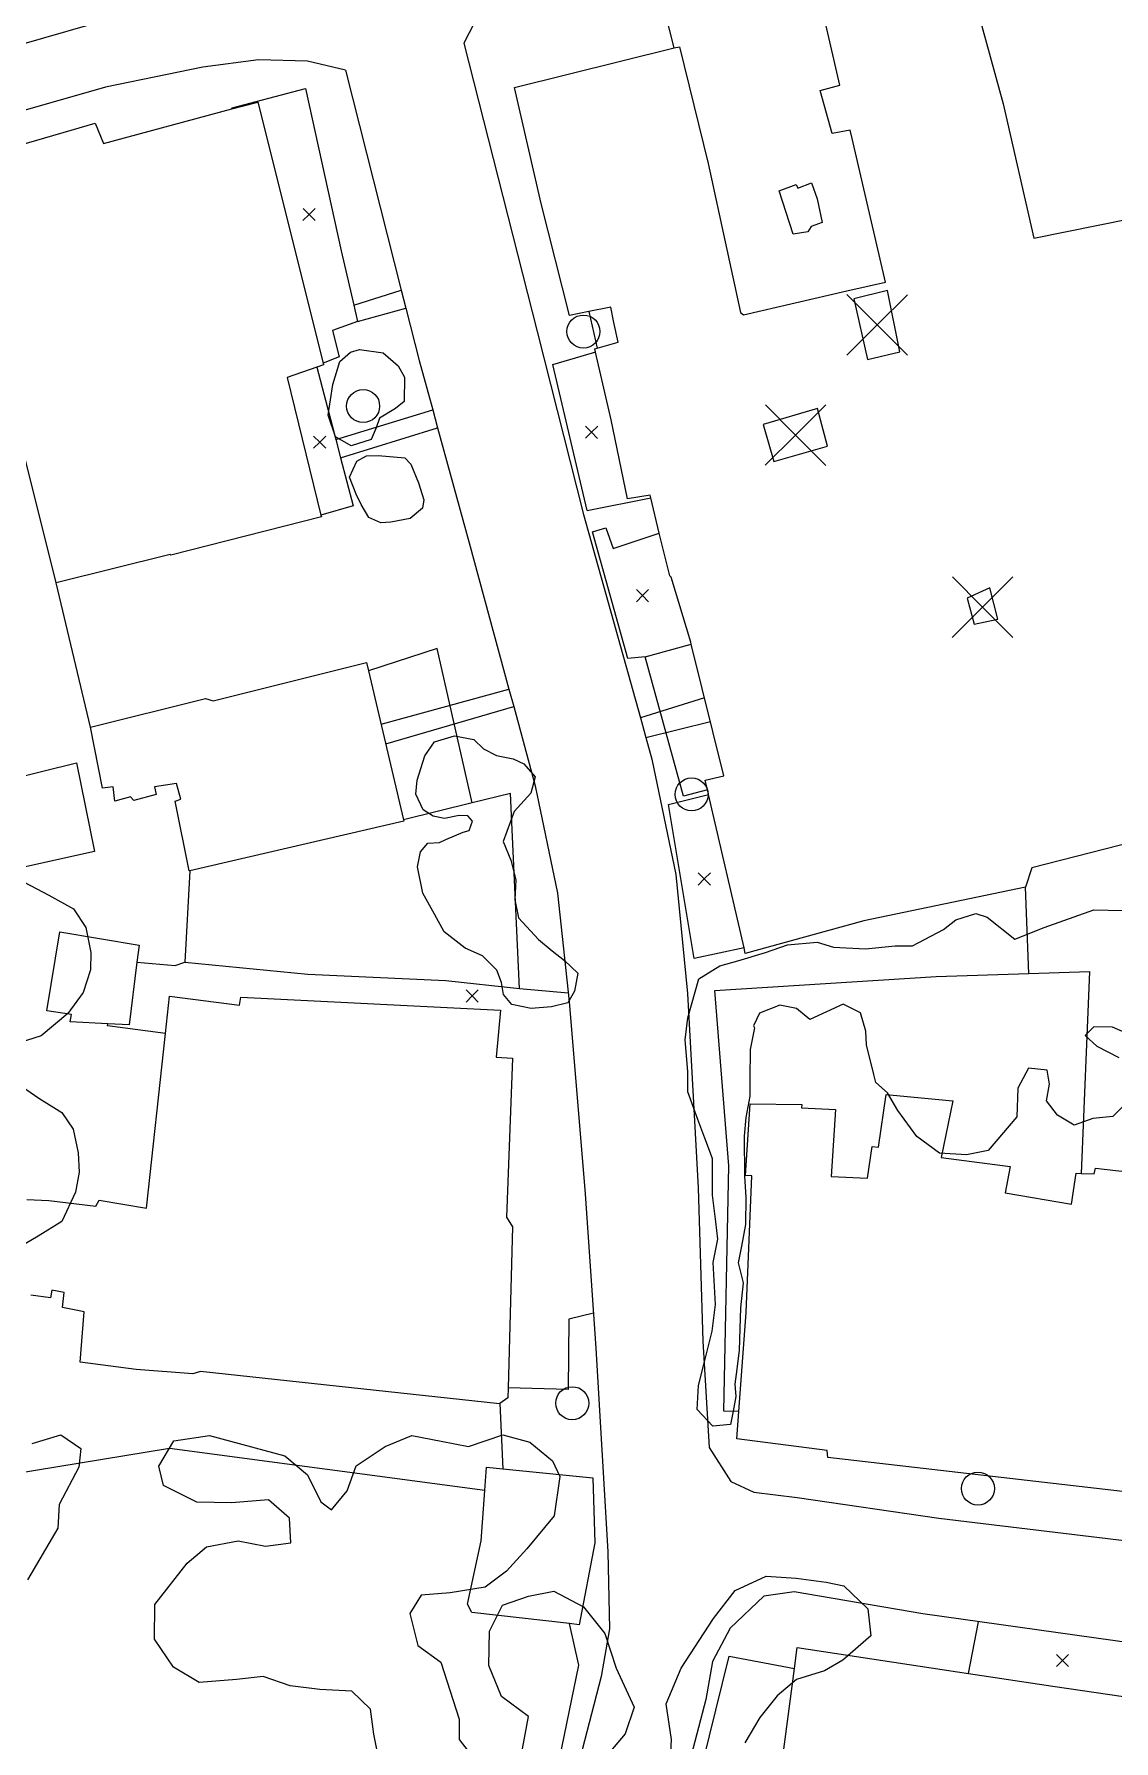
# Model space of a CAD drawing. Header units: metres. Extents: x 4652992 to 4879070, y 2074171 to 2309877.
# Drawn here: x 4653859.2 to 4653909.6, y 2307714.5 to 2307794.2 of the extents above; entities that cross this region are included whole.
import ezdxf

# ---------------------------------------------------------------- set-up
doc = ezdxf.new("R2010")
doc.units = ezdxf.units.M
doc.header["$MEASUREMENT"] = 0
doc.linetypes.add('DGN Style 2', pattern=[66.27138, 39.762828, -26.508552])
doc.linetypes.add('DGN Style 3', pattern=[92.779933, 66.271381, -26.508552])
doc.layers.get('0').update_dxf_attribs({"color": 4, "lineweight": 0})
for name, color, linetype, lineweight in [('Level 18', 5, 'Continuous', 0), ('Level 19', 38, 'DGN Style 3', 0), ('Level 30', 5, 'Continuous', 0), ('Level 31', 38, 'Continuous', 0), ('Level 35', 4, 'Continuous', 0), ('Level 37', 3, 'Continuous', 0), ('Level 39', 9, 'Continuous', 0), ('Level 40', 1, 'Continuous', 0), ('Level 54', 30, 'DGN Style 2', 0), ('Level 61', 4, 'Continuous', 0), ('Level 62', 4, 'Continuous', 0), ('Level 63', 3, 'Continuous', 0)]:
    doc.layers.add(name, color=color, linetype=linetype, lineweight=lineweight)

# ---------------------------------------------------------------- blocks, each defined once
blk = doc.blocks.new('POSTE')
at = {"color": 0, "linetype": 'ByBlock', "lineweight": -2}
blk.add_circle((0, 0), 0.770001, dxfattribs=at)
blk = doc.blocks.new('COTA')
at = {"color": 0, "linetype": 'ByBlock', "lineweight": -2, "ltscale": 10}
for p, q in [((-1.408457, 1.419522), (0, 0)), ((1.419522, 1.408457), (0, 0)), ((0, 0), (-1.419522, -1.408457)), ((0, 0), (1.408457, -1.419522))]:
    blk.add_line(p, q, dxfattribs=at)

msp = doc.modelspace()

# ---------------------------------------------------------------- linework, layer by layer
at = {"layer": 'Level 18', "color": 30}
for points in [[(4653880.007224, 2307795.179046, 1375.84422), (4653879.286305, 2307793.762335, 1375.898377), (4653882.708563, 2307780.302875, 1376.681068), (4653884.867318, 2307771.758382, 1377.235368), (4653887.518349, 2307762.279161, 1377.668474), (4653887.775893, 2307761.358269, 1377.71055), (4653888.057893, 2307760.34993, 1377.756621), (4653889.175743, 2307754.956599, 1378.012763), (4653889.719044, 2307749.402505, 1378.253546), (4653890.217709, 2307740.331544, 1378.509575), (4653890.435709, 2307733.174627, 1378.767621), (4653890.724557, 2307728.215507, 1378.836262), (4653891.731338, 2307726.637648, 1378.910589), (4653892.811598, 2307726.131567, 1378.972732), (4653894.833857, 2307725.888545, 1379.037762), (4653901.44565, 2307724.914901, 1379.456197), (4653921.084678, 2307722.549451, 1380.036216)], [(4653873.751361, 2307792.493989, 1375.859418), (4653876.361498, 2307782.228538, 1376.508404), (4653876.575172, 2307781.388175, 1376.561532), (4653877.193848, 2307778.954974, 1376.71536), (4653877.827376, 2307776.647782, 1376.872329), (4653878.057518, 2307775.809645, 1376.929351), (4653879.53185, 2307770.440403, 1377.294645), (4653881.385995, 2307763.613859, 1377.603889), (4653881.606986, 2307762.80022, 1377.640748), (4653882.612971, 2307759.096409, 1377.808531), (4653883.651104, 2307754.087691, 1377.955494), (4653884.200157, 2307749.032516, 1378.162249), (4653884.946225, 2307740.059188, 1378.371838), (4653885.445777, 2307732.856279, 1378.51196), (4653885.999094, 2307723.356611, 1378.709864), (4653886.083893, 2307719.758107, 1378.595941), (4653885.680742, 2307717.532182, 1378.473935), (4653884.450998, 2307712.792666, 1378.021472)], [(4653959.900626, 2307617.960562, 1384.335982), (4653962.857556, 2307632.49258, 1383.808997), (4653965.423712, 2307644.50327, 1383.270101), (4653968.644879, 2307660.213406, 1382.640859), (4653971.873935, 2307675.240193, 1381.982438), (4653974.685449, 2307688.059365, 1381.367095), (4653976.776675, 2307698.63199, 1380.814404), (4653978.365979, 2307707.209874, 1380.41565), (4653977.708294, 2307709.326834, 1380.380947), (4653977.143482, 2307709.720644, 1380.405234), (4653976.137434, 2307710.373053, 1380.372459), (4653959.445939, 2307712.569493, 1380.87269), (4653947.708031, 2307713.902195, 1380.831201), (4653933.336973, 2307715.913993, 1380.410254), (4653920.415636, 2307717.694351, 1380.083746), (4653900.70562, 2307720.45194, 1379.394836), (4653894.689267, 2307721.480354, 1379.071041), (4653893.278991, 2307721.28384, 1378.976233), (4653891.705097, 2307719.788548, 1378.780086), (4653890.88952, 2307718.235772, 1378.665604)], [(4653890.88952, 2307718.235772, 1378.665604), (4653890.567403, 2307716.457267, 1378.630353), (4653889.302296, 2307711.581459, 1378.153915)]]:
    msp.add_polyline3d(points, dxfattribs=at)
at = {"layer": 'Level 19', "linetype": 'DGN Style 3'}
for points in [[(4653856.881098, 2307793.204969, 1375.2221), (4653861.835698, 2307794.625607, 1375.566), (4653866.369017, 2307795.153821, 1375.7568), (4653869.397223, 2307795.441399, 1375.7343), (4653871.106636, 2307795.684009, 1375.7188), (4653872.834987, 2307796.318883, 1375.6652)], [(4653873.751361, 2307792.493989, 1375.8594), (4653871.979702, 2307792.915362, 1375.7539), (4653869.694188, 2307792.979792, 1375.6822), (4653867.09555, 2307792.639919, 1375.6559), (4653862.550965, 2307791.70981, 1375.578), (4653857.718697, 2307790.324248, 1375.1894)]]:
    msp.add_polyline3d(points, dxfattribs=at)
at = {"layer": 'Level 30', "color": 1, "flags": 128}
for points, elevation in [([(4653902.766372, 2307767.862607), (4653903.086579, 2307766.64542), (4653904.198962, 2307766.870508), (4653903.826508, 2307768.344151), (4653902.766372, 2307767.862607)], 1380.5263), ([(4653862.047032, 2307756.041882), (4653857.332772, 2307754.991836), (4653856.413305, 2307758.992322), (4653861.203031, 2307760.175652), (4653862.047032, 2307756.041882)], 1377.541635), ([(4653864.121145, 2307751.660779), (4653864.021565, 2307750.864882), (4653863.655595, 2307747.93985), (4653862.669764, 2307747.992566), (4653860.910428, 2307748.086643), (4653860.974451, 2307748.420654), (4653859.820032, 2307748.599469), (4653860.428877, 2307752.292474), (4653864.121145, 2307751.660779)], 1378.341635)]:
    msp.add_lwpolyline(points, dxfattribs=dict(at, elevation=elevation))
at = {"layer": 'Level 30', "color": 1}
for points in [[(4653902.453905, 2307798.19821, 1379.4253), (4653904.450954, 2307790.925581, 1379.4253)], [(4653917.397036, 2307758.245414, 1380.6264), (4653905.788233, 2307755.275578, 1380.8253), (4653905.490156, 2307754.374171, 1383.0253), (4653905.482669, 2307754.372601, 1383.0255), (4653897.939274, 2307752.791084, 1383.2253), (4653892.41393, 2307751.272104, 1382.8253), (4653892.353798, 2307751.531745, 1382.8253), (4653890.693112, 2307758.702251, 1382.8253), (4653890.642727, 2307758.919802, 1382.8253), (4653890.53838, 2307759.37035, 1382.8253), (4653891.410183, 2307759.569476, 1380.0253), (4653889.8911, 2307765.704256, 1379.730458), (4653889.864525, 2307765.811576, 1379.7253), (4653888.95316, 2307768.842009, 1379.7253), (4653888.884341, 2307768.892965, 1382.3253), (4653888.40013, 2307770.892097, 1382.484449), (4653888.002036, 2307772.535676, 1382.615293), (4653887.971591, 2307772.661375, 1382.6253), (4653886.920652, 2307772.490139, 1385.3253), (4653886.149391, 2307776.186053, 1385.3253), (4653885.429339, 2307779.340239, 1385.3253), (4653885.42697, 2307779.350618, 1385.3253), (4653885.393797, 2307779.495933, 1385.3253), (4653885.501236, 2307779.526062, 1384.718462), (4653886.473785, 2307779.798795, 1379.2253), (4653886.281804, 2307780.720538, 1379.2504), (4653886.132177, 2307781.438928, 1379.2504), (4653885.107979, 2307781.231338, 1379.237016), (4653884.211448, 2307781.049625, 1379.2253), (4653882.893481, 2307786.269781, 1379.5253), (4653881.639095, 2307791.688009, 1379.0253), (4653889.099987, 2307793.536503, 1379.0253), (4653889.337285, 2307793.595296, 1379.0253), (4653890.678242, 2307788.143688, 1379.3253), (4653892.195844, 2307781.189606, 1379.3253), (4653892.324228, 2307781.082893, 1385.4253), (4653897.147995, 2307782.19859, 1385.4253), (4653898.950553, 2307782.608527, 1379.7253), (4653897.397712, 2307789.314471, 1379.6253), (4653897.307341, 2307789.70589, 1379.4961), (4653896.467635, 2307789.55005, 1378.9504), (4653895.905721, 2307791.554728, 1378.9504), (4653896.823279, 2307791.802486, 1379.4149), (4653895.747909, 2307796.46019, 1379.4253)], [(4653855.489156, 2307788.113101, 1380.6416), (4653862.081134, 2307790.021988, 1380.6416), (4653862.469382, 2307789.084709, 1378.7416), (4653868.448246, 2307790.699798, 1378.6592), (4653869.663554, 2307791.01303, 1378.6416)], [(4653869.663554, 2307791.01303, 1378.6416), (4653872.711901, 2307778.82128, 1378.6416), (4653872.731326, 2307778.743591, 1378.6416), (4653872.418103, 2307778.634483, 1378.6416), (4653871.03043, 2307778.151101, 1378.6416), (4653872.60892, 2307771.735206, 1378.6416), (4653872.630438, 2307771.647747, 1378.6416), (4653865.610239, 2307769.866136, 1378.6416), (4653865.580977, 2307769.897202, 1381.7416), (4653860.258343, 2307768.569516, 1381.5416), (4653858.633554, 2307775.062994, 1381.5416)], [(4653904.450954, 2307790.925581, 1379.4253), (4653905.879995, 2307784.663809, 1379.3253), (4653911.886202, 2307785.871509, 1379.4253)], [(4653895.510302, 2307787.235428, 1378.425303), (4653895.761096, 2307786.493059, 1378.525303), (4653896.005207, 2307785.391528, 1378.525303), (4653895.487026, 2307785.210119, 1378.525303), (4653895.324963, 2307784.957804, 1378.525303), (4653894.63962, 2307784.848436, 1378.725303), (4653893.993456, 2307786.863721, 1378.325303), (4653894.78998, 2307787.160582, 1378.325303), (4653894.866683, 2307786.993593, 1378.425303), (4653895.510302, 2307787.235428, 1378.425303)], [(4653897.485025, 2307781.82071, 1386.0242), (4653898.115332, 2307779.002389, 1386.2167), (4653899.619808, 2307779.358926, 1386.2167), (4653899.055596, 2307782.218298, 1385.9167), (4653897.485025, 2307781.82071, 1386.0242)], [(4653893.243377, 2307775.966815, 1386.0167), (4653893.745732, 2307774.236967, 1385.5167), (4653896.249371, 2307774.943975, 1385.5167), (4653895.784936, 2307776.705649, 1386.0167), (4653893.243377, 2307775.966815, 1386.0167)], [(4653874.835937, 2307764.465544, 1379.341635), (4653876.46878, 2307757.517232, 1379.341635), (4653876.484722, 2307757.449392, 1379.341635), (4653866.499892, 2307755.137829, 1378.743868), (4653866.46259, 2307755.129193, 1378.741635), (4653865.802825, 2307758.376171, 1378.441635), (4653866.068726, 2307758.472012, 1378.441635), (4653865.862834, 2307759.205909, 1378.441635), (4653864.848556, 2307759.05921, 1378.141635), (4653864.927695, 2307758.696808, 1378.141635), (4653863.881793, 2307758.408693, 1378.141635), (4653863.718339, 2307758.589675, 1378.141635), (4653862.98616, 2307758.387986, 1378.141635), (4653862.914172, 2307759.046199, 1378.141635), (4653862.409461, 2307758.997587, 1378.141635), (4653861.862575, 2307761.830411, 1378.141635), (4653867.2198, 2307763.1783, 1378.341635), (4653867.578784, 2307763.070252, 1379.341635), (4653874.742675, 2307764.862407, 1379.341635), (4653874.835937, 2307764.465544, 1379.341635)], [(4653858.887096, 2307739.791897, 1378.641635), (4653859.917086, 2307739.748391, 1378.841635), (4653862.110188, 2307739.479408, 1378.841635), (4653862.25754, 2307739.755743, 1379.841635), (4653864.473315, 2307739.388072, 1380.341635), (4653865.360504, 2307747.540691, 1380.341635), (4653865.549674, 2307749.279025, 1380.341635), (4653868.804925, 2307748.861314, 1380.141635), (4653868.875516, 2307749.229715, 1380.141635), (4653880.990623, 2307748.634263, 1380.141635), (4653880.787839, 2307746.43561, 1380.141635), (4653881.544124, 2307746.39517, 1380.141635), (4653881.267961, 2307738.968925, 1380.141635), (4653881.55577, 2307738.524212, 1380.341635), (4653881.349409, 2307731.007207, 1380.341635)], [(4653911.229462, 2307726.030853, 1381.576322), (4653896.257863, 2307727.754719, 1381.8253), (4653896.229273, 2307728.07594, 1381.8253), (4653892.016571, 2307728.620998, 1381.7253), (4653892.111494, 2307729.892603, 1381.7684), (4653892.456691, 2307734.516909, 1381.9253), (4653892.711049, 2307740.89296, 1381.4253), (4653892.424569, 2307740.91068, 1381.4253), (4653892.644582, 2307744.263325, 1380.6253), (4653895.055321, 2307744.226024, 1380.7253), (4653895.034934, 2307744.065283, 1380.7253), (4653896.626071, 2307743.985994, 1380.7253), (4653896.413333, 2307740.862086, 1381.3253), (4653898.120096, 2307740.795145, 1381.3253), (4653898.330273, 2307742.262706, 1381.3253), (4653898.634093, 2307742.230682, 1381.0253), (4653898.990908, 2307744.691947, 1380.7253), (4653902.0908, 2307744.394411, 1380.7253), (4653901.554777, 2307741.749816, 1381.7253), (4653904.768112, 2307741.325591, 1381.6253), (4653904.53542, 2307740.109331, 1381.6253), (4653907.637455, 2307739.57182, 1381.5253), (4653907.850173, 2307741.021333, 1381.2253), (4653908.085584, 2307741.012247, 1381.2253), (4653908.699683, 2307740.988545, 1381.2253), (4653908.749562, 2307741.2493, 1381.2253), (4653913.510592, 2307740.713009, 1381.2253)], [(4653881.349409, 2307731.007207, 1380.341635), (4653881.336659, 2307730.542775, 1380.341635), (4653880.965789, 2307730.278695, 1380.623164), (4653880.941456, 2307730.261369, 1380.641635), (4653866.990333, 2307731.759723, 1380.641635), (4653866.625304, 2307731.659302, 1379.141635), (4653863.98172, 2307731.852668, 1379.141635), (4653861.368036, 2307732.204258, 1379.141635), (4653861.556328, 2307734.55764, 1378.441635), (4653860.556643, 2307734.75776, 1378.241635), (4653860.635406, 2307735.454625, 1378.241635), (4653860.054588, 2307735.569285, 1378.241635), (4653859.983743, 2307735.199657, 1378.241635), (4653859.075949, 2307735.324052, 1378.241635)], [(4653892.825152, 2307703.656606, 1381.2752), (4653894.708024, 2307717.912209, 1381.930242), (4653894.837252, 2307718.890621, 1381.9752), (4653902.831781, 2307717.671412, 1382.025432)], [(4653902.831781, 2307717.671412, 1382.025432), (4653906.75785, 2307717.072665, 1382.0501), (4653910.699929, 2307716.510253, 1382.0752), (4653910.754113, 2307716.502523, 1382.0752), (4653910.756331, 2307716.518068, 1382.1894), (4653910.76188, 2307716.556962, 1382.4752), (4653910.89744, 2307716.537621, 1382.478), (4653911.173474, 2307716.49824, 1382.483753), (4653913.401796, 2307716.180328, 1382.5302), (4653926.346426, 2307714.33353, 1382.8), (4653926.391486, 2307714.569322, 1382.8), (4653927.097314, 2307714.430122, 1382.8)]]:
    msp.add_polyline3d(points, dxfattribs=at)
at = {"layer": 'Level 31', "elevation": 1380.421088, "flags": 128}
msp.add_lwpolyline([(4653885.39857, 2307723.770118), (4653884.666179, 2307719.944541), (4653884.207491, 2307719.997416), (4653879.646987, 2307720.523119), (4653879.44646, 2307720.904943), (4653880.08083, 2307723.860521), (4653880.251207, 2307726.218678), (4653880.329532, 2307727.302768), (4653881.091004, 2307727.225999), (4653885.295171, 2307726.802151), (4653885.39857, 2307723.770118)], dxfattribs=at)
at = {"layer": 'Level 35'}
for p, q in [((4653885.107979, 2307781.231338, 1379.250389), (4653885.501236, 2307779.526062, 1379.250389)), ((4653885.031268, 2307771.94938, 1378.050389), (4653888.002036, 2307772.535676, 1378.050389))]:
    msp.add_line(p, q, dxfattribs=at)
at = {"layer": 'Level 35', "extrusion": (0.2805152102883425, -0.9598492806901077, 0.0007583901171819), "elevation": -909633.654865, "flags": 128}
msp.add_lwpolyline([(5114395.186781, 2067.908158), (5114397.11501, 2067.908158), (5114397.260116, 2068.585415)], dxfattribs=at)
at = {"layer": 'Level 35', "elevation": 1378.750389, "flags": 128}
msp.add_lwpolyline([(4653890.642727, 2307758.919802), (4653889.535269, 2307758.622116), (4653887.744158, 2307765.123071), (4653889.8911, 2307765.704256)], dxfattribs=at)
at = {"layer": 'Level 37'}
for p, q in [((4653861.862575, 2307761.830411, 1378.1416), (4653860.258343, 2307768.569516, 1378.1416)), ((4653905.640963, 2307750.337461, 1380.626336), (4653905.482669, 2307754.372601, 1380.535811)), ((4653880.965789, 2307730.278695, 1380.088531), (4653881.091004, 2307727.225999, 1380.088531))]:
    msp.add_line(p, q, dxfattribs=at)
at = {"layer": 'Level 37', "extrusion": (-0.0058834757637754, -0.0015109906619132, 0.999981550639889), "elevation": -29490.697199, "flags": 128}
msp.add_lwpolyline([(4653816.655317, 2307751.610742), (4653816.184516, 2307753.443972), (4653831.412908, 2307757.609207)], dxfattribs=at)
at = {"layer": 'Level 37', "extrusion": (-0.0032768095751534, 0.0822157345059294, 0.9966091688915263), "elevation": 175858.616176, "flags": 128}
msp.add_lwpolyline([(-4742093.25665, -2113284.518291), (-4742091.914162, -2113291.810375), (-4742088.681741, -2113290.89317)], dxfattribs=at)
at = {"layer": 'Level 37'}
for points in [[(4653880.251207, 2307726.218678, 1380.008911), (4653865.539608, 2307728.174963, 1378.688531), (4653858.246118, 2307726.976106, 1377.488531), (4653843.974125, 2307718.492437, 1371.488531), (4653833.132327, 2307706.653261, 1365.888531), (4653823.047788, 2307711.200861, 1365.888531), (4653808.388871, 2307717.979503, 1364.088531), (4653803.182286, 2307722.497749, 1363.888531), (4653802.726639, 2307725.194639, 1363.888531), (4653801.112508, 2307726.585508, 1364.188531), (4653800.826374, 2307728.320392, 1364.188531), (4653799.904075, 2307734.183396, 1364.588531), (4653799.850668, 2307735.302988, 1364.803681), (4653799.730314, 2307737.826046, 1365.288531), (4653798.190657, 2307745.001871, 1365.788531), (4653796.151938, 2307754.379854, 1366.288531), (4653797.136684, 2307756.519194, 1366.288531), (4653791.440587, 2307762.289909, 1367.088531)], [(4653866.499892, 2307755.137829, 1378.392867), (4653866.255056, 2307750.870484, 1378.626336), (4653871.994178, 2307750.307142, 1378.926336), (4653878.437753, 2307750.021323, 1379.426336), (4653881.877855, 2307749.636365, 1379.426336), (4653881.450669, 2307758.738383, 1379.126336), (4653879.660233, 2307758.299515, 1379.126336), (4653876.46878, 2307757.517232, 1379.126336)], [(4653892.111494, 2307729.892603, 1380.426336), (4653891.414274, 2307729.917826, 1380.426336), (4653891.646368, 2307741.363144, 1380.726336), (4653890.985874, 2307749.548113, 1380.726336), (4653901.316762, 2307750.194725, 1380.626336), (4653905.640963, 2307750.337461, 1380.626336), (4653908.470508, 2307750.430861, 1380.626336), (4653908.085584, 2307741.012247, 1380.848585)], [(4653861.179997, 2307612.737902, 1375.121088), (4653865.698313, 2307632.174216, 1374.621088), (4653868.905158, 2307647.371949, 1374.221088), (4653871.531669, 2307661.450847, 1374.221088), (4653874.984119, 2307675.708386, 1374.921088), (4653877.936135, 2307687.165048, 1375.721088), (4653881.729845, 2307703.916734, 1378.121088), (4653884.652488, 2307718.057693, 1380.321088), (4653884.207491, 2307719.997416, 1380.321088)], [(4653931.496973, 2307696.096066, 1383.121088), (4653930.644932, 2307690.509521, 1383.121088), (4653908.161254, 2307688.237672, 1381.421088), (4653899.412929, 2307686.783211, 1379.821088), (4653888.892826, 2307684.336928, 1378.121088), (4653883.694887, 2307683.161865, 1377.021088), (4653886.12906, 2307696.045999, 1379.121088), (4653891.660097, 2307718.48265, 1381.121088), (4653894.708024, 2307717.912209, 1381.121088)]]:
    msp.add_polyline3d(points, dxfattribs=at)
at = {"layer": 'Level 40', "color": 3, "elevation": 1378.335195, "flags": 128}
msp.add_lwpolyline([(4653874.410163, 2307779.455682), (4653875.520984, 2307779.301939), (4653876.20964, 2307778.695471), (4653876.510624, 2307778.166078), (4653876.49397, 2307777.029019), (4653876.096636, 2307776.705494), (4653875.339084, 2307776.252288), (4653875.187795, 2307775.812764), (4653874.947125, 2307775.256825), (4653874.02043, 2307774.97133), (4653873.294529, 2307775.383889), (4653872.950934, 2307776.391386), (4653873.158764, 2307777.826017), (4653873.498531, 2307778.898962), (4653873.985312, 2307779.338885), (4653874.410163, 2307779.455682)], dxfattribs=at)
at = {"layer": 'Level 40', "color": 3}
for points in [[(4653874.284304, 2307774.24805, 1378.335195), (4653874.733918, 2307774.494164, 1378.335195), (4653875.275599, 2307774.520727, 1378.335195), (4653876.527974, 2307774.406101, 1378.335195), (4653876.798808, 2307774.112141, 1378.635195), (4653877.166925, 2307773.234419, 1378.635195), (4653877.41826, 2307772.446955, 1378.635195), (4653877.344011, 2307772.059405, 1378.635195), (4653876.780595, 2307771.56784, 1378.635195), (4653875.879175, 2307771.411579, 1378.635195), (4653875.402343, 2307771.372155, 1378.635195), (4653874.845833, 2307771.616768, 1378.635195), (4653874.492746, 2307772.223323, 1378.635195), (4653874.257961, 2307772.710297, 1378.335195), (4653873.94185, 2307773.511032, 1378.335195), (4653874.284304, 2307774.24805, 1378.335195)], [(4653878.43886, 2307756.595248, 1379.535195), (4653879.250913, 2307756.934488, 1379.235195), (4653879.53368, 2307757.012429, 1379.235195), (4653879.684723, 2307757.451409, 1379.235195), (4653879.463768, 2307757.696162, 1379.235195), (4653879.064339, 2307757.708336, 1379.235195), (4653878.369755, 2307757.578034, 1379.235195), (4653877.85363, 2307757.680319, 1379.235195), (4653877.37458, 2307757.976233, 1379.235195), (4653877.046586, 2307758.711161, 1379.235195), (4653877.105706, 2307759.369364, 1379.235195), (4653877.457291, 2307760.505512, 1379.235195), (4653877.915873, 2307761.151483, 1379.235195), (4653878.841095, 2307761.436943, 1379.235195), (4653879.744243, 2307761.257852, 1379.235195), (4653880.198501, 2307760.832848, 1379.235195), (4653880.806478, 2307760.511342, 1379.235195), (4653881.580519, 2307760.357865, 1379.235195), (4653882.071807, 2307760.126489, 1379.235195), (4653882.612485, 2307759.517453, 1379.535195), (4653882.399775, 2307758.756221, 1379.535195), (4653881.63423, 2307757.9037, 1379.535195), (4653881.109278, 2307756.49924, 1379.235195), (4653881.476983, 2307755.622565, 1379.235195), (4653881.703318, 2307754.706928, 1379.235195), (4653881.659282, 2307753.777873, 1379.235195), (4653881.833474, 2307752.939558, 1379.235195), (4653882.763797, 2307751.922026, 1379.535195), (4653883.398821, 2307751.394562, 1379.535195), (4653883.981711, 2307750.944386, 1379.535195), (4653884.60434, 2307750.352455, 1379.535195), (4653884.443765, 2307749.513913, 1379.535195), (4653884.139206, 2307748.971662, 1379.535195), (4653883.368324, 2307748.789509, 1379.535195), (4653882.416348, 2307748.71014, 1379.535195), (4653881.513736, 2307748.888806, 1379.535195), (4653881.136542, 2307749.365205, 1379.535195), (4653881.041955, 2307749.919576, 1379.535195), (4653880.818415, 2307750.499481, 1379.535195), (4653880.143526, 2307751.168759, 1379.535195), (4653879.342348, 2307751.528271, 1379.535195), (4653878.360808, 2307752.287535, 1379.235195), (4653877.916157, 2307753.112502, 1379.235195), (4653877.367186, 2307754.092134, 1379.235195), (4653877.122834, 2307755.315895, 1379.535195), (4653877.258775, 2307756.025545, 1379.535195), (4653877.603236, 2307756.426025, 1379.535195), (4653878.143847, 2307756.452826, 1379.535195), (4653878.43886, 2307756.595248, 1379.535195)], [(4653858.761507, 2307754.600666, 1379.2), (4653859.918456, 2307753.997386, 1379.2), (4653861.062465, 2307753.356016, 1379.8), (4653861.644841, 2307752.49299, 1379.8), (4653861.869982, 2307751.32682, 1379.8), (4653861.862177, 2307750.505849, 1379.8), (4653861.510954, 2307749.45372, 1379.8), (4653860.799477, 2307748.472825, 1379.8), (4653859.559327, 2307747.424309, 1378.9), (4653858.524469, 2307747.104763, 1378.9)], [(4653892.645026, 2307746.791332, 1380.7), (4653892.625123, 2307745.428262, 1380.7), (4653892.631628, 2307744.622848, 1380.7), (4653892.438826, 2307743.615626, 1380.7), (4653892.353092, 2307742.748035, 1380.7), (4653892.379122, 2307740.881308, 1381), (4653892.433348, 2307739.906051, 1381), (4653892.428277, 2307738.621004, 1381), (4653892.235559, 2307737.614181, 1381), (4653892.087312, 2307736.83969, 1381), (4653892.311112, 2307735.91128, 1381), (4653892.185913, 2307734.739505, 1380.7), (4653892.162754, 2307733.779068, 1380.7), (4653892.124764, 2307732.741138, 1380.7), (4653891.99453, 2307731.641, 1380.7), (4653891.925191, 2307731.179614, 1380.4), (4653891.976215, 2307730.606342, 1380.4), (4653891.842665, 2307729.908601, 1380.4), (4653891.723952, 2307729.28838, 1380.4), (4653890.904919, 2307729.208701, 1380.4), (4653890.171639, 2307729.997158, 1380.4), (4653890.224497, 2307731.113175, 1380.4), (4653890.5394, 2307732.338346, 1380.4), (4653890.869136, 2307733.641014, 1380.4), (4653891.029121, 2307734.89673, 1380.4), (4653890.920564, 2307736.849157, 1380.4), (4653891.128319, 2307737.934482, 1380.4), (4653891.044362, 2307738.755641, 1380.4), (4653890.8797, 2307739.995038, 1380.4), (4653890.881528, 2307741.684246, 1380.4), (4653890.790251, 2307741.955893, 1380.1), (4653890.521585, 2307742.65298, 1380.1), (4653890.20512, 2307743.520519, 1380.1), (4653889.730413, 2307744.821852, 1380.1), (4653889.734972, 2307745.772983, 1380.4), (4653889.614826, 2307747.244983, 1380.4), (4653889.7303, 2307748.268053, 1380.4), (4653890.241377, 2307750.097773, 1380.4), (4653891.222389, 2307750.691621, 1380.7), (4653892.07065, 2307750.925671, 1380.7), (4653893.350375, 2307751.315458, 1380.7), (4653894.382978, 2307751.673746, 1380.7), (4653895.772821, 2307751.800415, 1380.7), (4653896.531886, 2307751.569624, 1380.7), (4653898.024157, 2307751.497681, 1381), (4653899.41305, 2307751.624281, 1381), (4653900.216047, 2307751.625881, 1381), (4653901.670117, 2307752.400556, 1380.7), (4653902.238034, 2307752.850713, 1380.7), (4653903.177899, 2307753.146742, 1380.7), (4653903.704567, 2307752.961969, 1380.7), (4653904.989395, 2307751.947108, 1381.3), (4653906.360017, 2307752.482684, 1382.5), (4653908.678669, 2307753.30543, 1382.5), (4653910.033901, 2307753.27717, 1382.5)], [(4653910.443512, 2307744.540344, 1382.5), (4653909.557485, 2307743.673859, 1382.5), (4653908.62801, 2307743.567608, 1381.9), (4653907.767374, 2307743.256621, 1381.9), (4653906.977376, 2307743.733921, 1381.9), (4653906.463308, 2307744.397299, 1381.9), (4653906.611193, 2307745.170319, 1381.9), (4653906.497905, 2307745.834588, 1381.9), (4653905.633905, 2307745.925447, 1381.9), (4653905.132822, 2307744.981641, 1381.9), (4653905.087426, 2307743.656082, 1381.3), (4653903.74227, 2307742.075175, 1381.3), (4653902.740804, 2307741.87178, 1381.3), (4653901.474523, 2307741.961711, 1381.3), (4653900.418726, 2307742.732864, 1381.3), (4653899.529029, 2307743.95311, 1381.3), (4653899.043884, 2307744.772035, 1381.3), (4653898.506296, 2307745.257115, 1381.3), (4653898.404111, 2307745.621589, 1381.3), (4653898.067656, 2307747.004266, 1380.7), (4653898.031493, 2307747.654615, 1380.7), (4653897.792835, 2307748.505862, 1380.7), (4653896.986087, 2307748.906831, 1380.7), (4653895.421591, 2307748.187032, 1380.4), (4653894.798892, 2307748.712551, 1380.4), (4653894.024555, 2307748.865889, 1380.4), (4653893.068884, 2307748.492002, 1380.4), (4653892.795305, 2307747.902586, 1380.4), (4653892.838816, 2307747.803697, 1380.4), (4653892.645026, 2307746.791332, 1380.7)], [(4653910.512598, 2307747.411899, 1382.5), (4653909.554473, 2307747.842143, 1382.5), (4653908.676666, 2307747.855743, 1382.5), (4653908.279559, 2307747.453509, 1382.5), (4653908.822636, 2307746.945187, 1382.5), (4653909.843146, 2307746.422462, 1382.5)], [(4653858.395168, 2307745.258157, 1378.9), (4653859.452883, 2307744.524857, 1378.9), (4653860.518208, 2307743.849182, 1379.2), (4653861.042858, 2307743.071848, 1379.2), (4653861.28204, 2307741.976714, 1379.2), (4653861.33252, 2307741.06857, 1379.2), (4653861.152831, 2307740.13105, 1379.2), (4653860.515789, 2307738.759906, 1379.2), (4653859.412328, 2307738.079625, 1379.2), (4653858.813717, 2307737.722877, 1379.8)], [(4653859.129783, 2307728.404259, 1379.2), (4653860.480302, 2307728.811616, 1379.2), (4653861.407027, 2307728.179737, 1379.2), (4653861.313274, 2307727.300002, 1379.2), (4653860.4012, 2307725.562575, 1378), (4653860.337973, 2307724.450143, 1378), (4653858.910703, 2307722.042083, 1377.4)], [(4653875.370926, 2307713.354619, 1381.3), (4653875.084864, 2307714.836522, 1381.3), (4653874.929235, 2307716.007635, 1381.3), (4653874.04519, 2307716.84703, 1381.3), (4653872.561599, 2307716.918159, 1380.7), (4653871.169607, 2307717.097178, 1380.7), (4653869.921826, 2307717.533209, 1380.7), (4653868.666426, 2307717.384118, 1380.4), (4653866.928078, 2307717.250503, 1380.4), (4653865.732134, 2307717.961999, 1380.4), (4653864.842568, 2307719.279576, 1380.4), (4653864.866249, 2307720.89328, 1380.4), (4653866.360631, 2307722.815192, 1381), (4653867.269115, 2307723.587156, 1381), (4653868.748547, 2307723.866113, 1381), (4653870.030928, 2307723.613307, 1381), (4653871.200245, 2307723.763151, 1381), (4653871.136109, 2307724.916878, 1381), (4653870.159884, 2307725.775022, 1381), (4653868.429451, 2307725.628877, 1380.7), (4653866.8187, 2307725.661057, 1380.7), (4653865.256675, 2307726.444807, 1380.7), (4653865.048133, 2307727.342287, 1380.7), (4653865.752393, 2307728.535471, 1380.7), (4653867.415932, 2307728.778186, 1380.7), (4653870.92268, 2307727.822243, 1381.3), (4653871.989947, 2307726.946404, 1381.3), (4653872.603291, 2307725.684926, 1381.3), (4653873.099886, 2307725.301868, 1381.3), (4653873.842043, 2307726.200925, 1381.3), (4653874.253132, 2307727.355313, 1381.3), (4653875.615341, 2307728.26589, 1382.5), (4653876.851563, 2307728.780774, 1382.5), (4653878.221681, 2307728.510389, 1382.5), (4653879.500356, 2307728.258049, 1382.5), (4653881.094832, 2307728.814358, 1383.1), (4653882.354618, 2307728.470959, 1383.1), (4653883.418207, 2307727.597817, 1383.1), (4653883.751965, 2307726.868735, 1383.1), (4653883.493591, 2307725.024799, 1383.1), (4653882.223796, 2307723.496841, 1383.7), (4653881.267539, 2307722.454786, 1383.7), (4653880.272467, 2307721.704315, 1383.7), (4653878.639917, 2307721.433782, 1383.1), (4653877.292391, 2307721.320371, 1383.1), (4653876.752464, 2307720.47913, 1383.1), (4653877.128966, 2307718.983412, 1383.1), (4653878.21039, 2307718.20172, 1383.1), (4653879.055608, 2307715.541264, 1382.5), (4653879.063256, 2307714.591244, 1382.5), (4653879.745245, 2307713.698138, 1382.5)], [(4653888.86277, 2307712.519409, 1381.6), (4653888.973859, 2307714.586544, 1381.6), (4653888.723149, 2307716.250164, 1381.6), (4653889.421544, 2307717.91665, 1381.6), (4653890.924637, 2307720.231699, 1382.8), (4653891.934085, 2307721.548943, 1382.8), (4653893.385895, 2307722.210247, 1382.8), (4653894.788986, 2307722.123007, 1382.8), (4653896.193583, 2307721.93019, 1382.5), (4653897.014725, 2307721.768217, 1382.5), (4653898.134676, 2307720.694161, 1382.5), (4653898.272381, 2307719.434686, 1382.5), (4653896.967675, 2307718.294175, 1383.1), (4653896.116192, 2307717.799061, 1383.1), (4653894.808849, 2307717.393769, 1383.1), (4653893.904849, 2307716.624766, 1383.1), (4653893.092368, 2307715.620867, 1382.5), (4653892.391274, 2307714.431639, 1382.5)], [(4653881.933246, 2307713.741512, 1382.5), (4653882.300714, 2307715.660833, 1382.5), (4653881.029212, 2307716.603966, 1383.1), (4653880.452816, 2307718.044142, 1383.1), (4653880.476319, 2307719.650394, 1383.1), (4653881.086052, 2307720.856793, 1383.1), (4653882.303252, 2307721.280097, 1383.1), (4653883.485399, 2307721.520768, 1383.1), (4653884.857547, 2307720.776497, 1383.1), (4653885.851088, 2307719.538454, 1383.1), (4653886.392358, 2307717.915903, 1383.1), (4653887.234574, 2307716.097207, 1382.2), (4653886.8069, 2307714.853253, 1382.2), (4653885.704829, 2307713.552324, 1382.2)]]:
    msp.add_polyline3d(points, dxfattribs=at)
at = {"layer": 'Level 54'}
for p, q in [((4653874.139944, 2307781.534158, 1376.387754), (4653876.361498, 2307782.228538, 1376.508404)), ((4653874.317913, 2307780.767918, 1376.387754), (4653876.575172, 2307781.388175, 1376.561532)), ((4653873.298352, 2307775.268224, 1376.487754), (4653877.827376, 2307776.647782, 1376.872329)), ((4653873.523006, 2307774.409097, 1376.487754), (4653878.057518, 2307775.809645, 1376.929351)), ((4653875.419629, 2307761.981731, 1377.244354), (4653881.385995, 2307763.613859, 1377.603889)), ((4653875.637102, 2307761.056308, 1377.249363), (4653881.606986, 2307762.80022, 1377.640748)), ((4653890.508446, 2307763.211117, 1378.11), (4653887.518349, 2307762.279161, 1377.6685)), ((4653887.775893, 2307761.358269, 1377.7105), (4653890.78187, 2307762.106904, 1378.11))]:
    msp.add_line(p, q, dxfattribs=at)
at = {"layer": 'Level 62'}
for p, q in [((4653885.031268, 2307771.94938, 1377.45), (4653883.437025, 2307778.768523, 1377.45)), ((4653885.290501, 2307779.310002, 1377.45), (4653885.429144, 2307779.340196, 1377.45)), ((4653881.878054, 2307749.636348, 1378.145396), (4653884.155199, 2307749.444599, 1378.145396)), ((4653902.831819, 2307717.671609, 1379.592738), (4653903.298701, 2307720.088945, 1379.48548))]:
    msp.add_line(p, q, dxfattribs=at)
at = {"layer": 'Level 62', "flags": 128}
for points, elevation in [([(4653872.418154, 2307778.634289), (4653873.298352, 2307775.268224), (4653873.523006, 2307774.409097), (4653874.108485, 2307772.170099), (4653872.609112, 2307771.735262)], 1376.487754), ([(4653865.360306, 2307747.540717), (4653862.657773, 2307747.897286), (4653862.669739, 2307747.992367)], 1377.350388)]:
    msp.add_lwpolyline(points, dxfattribs=dict(at, elevation=elevation))
at = {"layer": 'Level 62', "extrusion": (-0.0602377276516373, -0.7185829831898302, 0.6928274766760997), "elevation": -1937694.428211, "flags": 128}
msp.add_lwpolyline([(4444818.737431, 1863623.615088), (4444820.529065, 1863623.615088), (4444820.962265, 1863623.892324)], dxfattribs=at)
at = {"layer": 'Level 62'}
for points in [[(4653868.448389, 2307790.700041, 1376.290206), (4653868.468753, 2307790.734673, 1376.287754), (4653871.893241, 2307791.649706, 1376.287754), (4653873.549965, 2307784.074296, 1376.387754), (4653874.139944, 2307781.534158, 1376.387754), (4653874.317913, 2307780.767918, 1376.387754), (4653873.14427, 2307780.34223, 1376.487754), (4653873.453661, 2307779.112849, 1376.487754), (4653872.712089, 2307778.821354, 1376.487754)], [(4653887.74396, 2307765.123049, 1377.950389), (4653886.926158, 2307765.035281, 1377.950389), (4653885.276975, 2307770.957083, 1377.650389), (4653885.907634, 2307771.146645, 1377.650389), (4653886.240917, 2307770.171016, 1377.750389), (4653888.399939, 2307770.892033, 1377.750389)], [(4653892.353602, 2307751.531704, 1378.350388), (4653890.024711, 2307751.041635, 1378.350388), (4653888.822617, 2307758.231247, 1378.250389), (4653890.692918, 2307758.702202, 1378.250389)], [(4653885.332643, 2307734.484635, 1378.480259), (4653884.171135, 2307734.205987, 1378.350388), (4653884.142596, 2307730.920836, 1378.350388), (4653881.349609, 2307731.007201, 1378.264836)]]:
    msp.add_polyline3d(points, dxfattribs=at)

# ---------------------------------------------------------------- block references
at = {"layer": 'Level 39', "zscale": 0.1}
for p in [(4653898.567706, 2307780.611277, 1386.092407), (4653894.757501, 2307775.466519, 1385.767955), (4653903.486244, 2307767.437505, 1380.5263)]:
    msp.add_blockref('COTA', p, dxfattribs=at)
at = {"layer": 'Level 61', "zscale": 0.1}
for p in [(4653884.860857, 2307780.301678, 1377.226336), (4653874.579532, 2307776.823809, 1376.826336), (4653889.908086, 2307758.700692, 1377.926336), (4653884.340549, 2307730.287186, 1378.721088), (4653903.269112, 2307726.300146, 1379.636618)]:
    msp.add_blockref('POSTE', p, dxfattribs=at)
at = {"layer": 'Level 63', "xscale": 0.2, "yscale": 0.2, "zscale": 0.1}
for p in [(4653872.056951, 2307785.761005, 1376.373321), (4653885.241401, 2307775.600494, 1377.45), (4653872.551632, 2307775.138928, 1376.487754), (4653887.618514, 2307767.974623, 1377.822542), (4653890.500682, 2307754.751165, 1378.301579), (4653879.664074, 2307749.291779, 1377.926037), (4653907.217759, 2307718.277259, 1379.666382)]:
    msp.add_blockref('COTA', p, dxfattribs=at)

doc.saveas('drawing.dxf')
